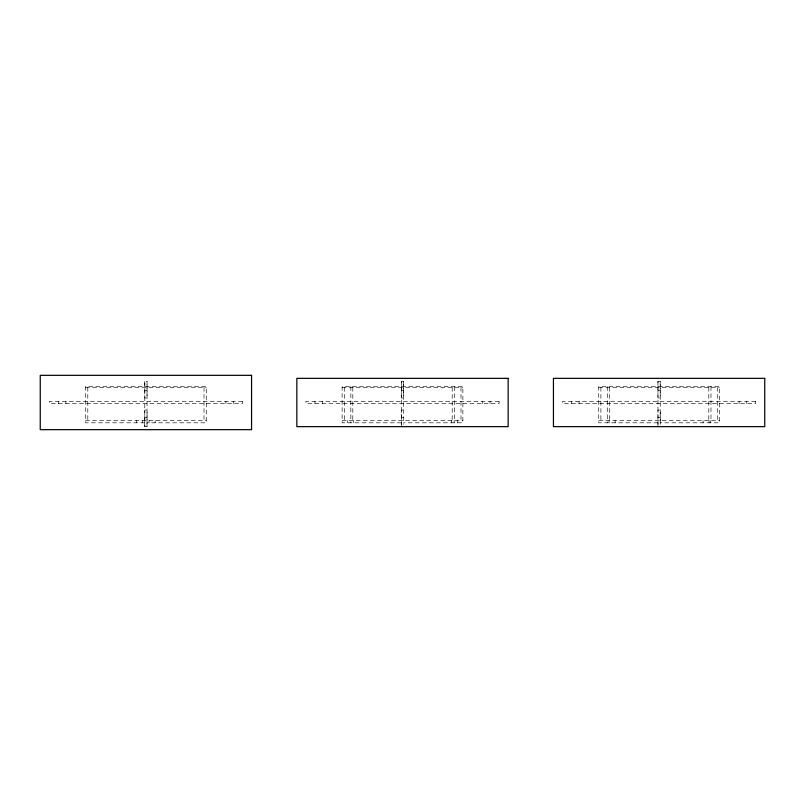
<?xml version="1.0" encoding="UTF-8"?>
<svg xmlns="http://www.w3.org/2000/svg" width="805" height="805" viewBox="0 0 805 805"><rect width="100%" height="100%" fill="white"/><g stroke="black" fill="none" stroke-linecap="round" stroke-linejoin="round"><path stroke-width="0.6" stroke-dasharray="4.03 3.02" d="M144.779 426.65L144.779 410.047L147.043 410.047L147.033 426.65L144.779 426.65L144.779 381.369L147.043 381.369L147.033 426.65M144.779 381.369L144.779 397.972L147.043 397.972L147.043 381.369M401.373 426.65L401.373 410.047L403.637 410.047M401.373 381.369L401.373 397.972L403.637 397.972L403.637 381.369L401.373 381.369L401.373 424.386M657.967 426.65L657.967 410.047L660.231 410.047L660.221 426.65M657.967 381.369L657.967 397.972L660.221 397.972L660.231 381.369L657.967 381.369L657.967 424.386M85.531 387.336L206.281 387.336M342.125 387.336L462.875 387.336M598.719 387.336L719.469 387.336M144.779 390.425L147.043 390.425M401.373 390.425L403.637 390.425M657.967 390.425L660.231 390.425M144.779 417.594L147.043 417.594M401.373 417.594L403.637 417.594M657.967 417.594L660.231 417.594M85.531 420.542L206.281 420.542M342.125 420.542L462.875 420.542M598.719 420.542L719.469 420.542M144.779 422.806L85.531 422.806L85.531 386.581L206.281 386.581L206.281 422.806L147.033 422.806M401.373 422.806L342.125 422.806L342.125 386.581L462.875 386.581L462.875 422.806L403.627 422.806M657.967 422.806L598.719 422.806L598.719 386.581L719.469 386.581L719.469 422.806L660.221 422.806M746.638 401.363L746.638 403.627M739.091 401.363L739.091 403.627M717.577 387.336L717.577 420.542M710.976 386.581L710.976 420.542M710.735 420.542L710.735 422.806M709.084 420.542L709.084 422.806M708.792 387.336L708.792 420.542M703.047 420.542L703.047 422.806M660.231 381.369L660.231 424.386M615.141 420.542L615.141 422.806M609.395 387.336L609.395 420.542M609.103 420.542L609.103 422.806M607.443 386.581L607.443 422.806M600.902 387.336L600.902 420.542M579.097 401.363L579.097 403.627M571.55 401.363L571.55 403.627M490.044 401.363L490.044 403.627M482.497 401.363L482.497 403.627M460.983 387.336L460.983 420.542M457.723 420.542L457.723 422.806M454.382 386.581L454.382 420.542M454.141 420.542L454.141 422.806M452.199 387.336L452.199 420.542M451.686 420.542L451.686 422.806M403.637 381.369L403.637 424.386M353.315 420.542L353.315 422.806M352.801 387.336L352.801 420.542M350.849 386.581L350.849 422.806M347.277 420.542L347.277 422.806M344.309 387.336L344.309 420.542M322.503 401.363L322.503 403.627M314.956 401.363L314.956 403.627M233.45 401.373L233.45 403.627M225.903 401.373L225.903 403.627M204.017 387.336L204.017 420.542M155.144 420.542L155.144 422.806M149.106 420.542L149.106 422.806M142.696 420.542L142.696 422.806M136.659 420.542L136.659 422.806M87.795 387.336L87.795 420.542M65.909 401.373L65.909 403.627M58.363 401.373L58.363 403.627M242.506 401.373L49.306 401.373L49.306 403.627L242.506 403.627L242.506 401.373M499.1 401.363L305.9 401.363L305.9 403.627L499.1 403.627L499.1 401.363M755.694 401.363L562.494 401.363L562.494 403.627L755.694 403.627L755.694 401.363"/><path stroke-width="1.21" d="M251.563 375.331L40.25 375.331L40.25 429.669L251.563 429.669L251.563 375.331M508.156 378.35L296.844 378.35L296.844 426.65L508.156 426.65L508.156 378.35M764.75 378.35L553.438 378.35L553.438 426.65L764.75 426.65L764.75 378.35"/></g></svg>
